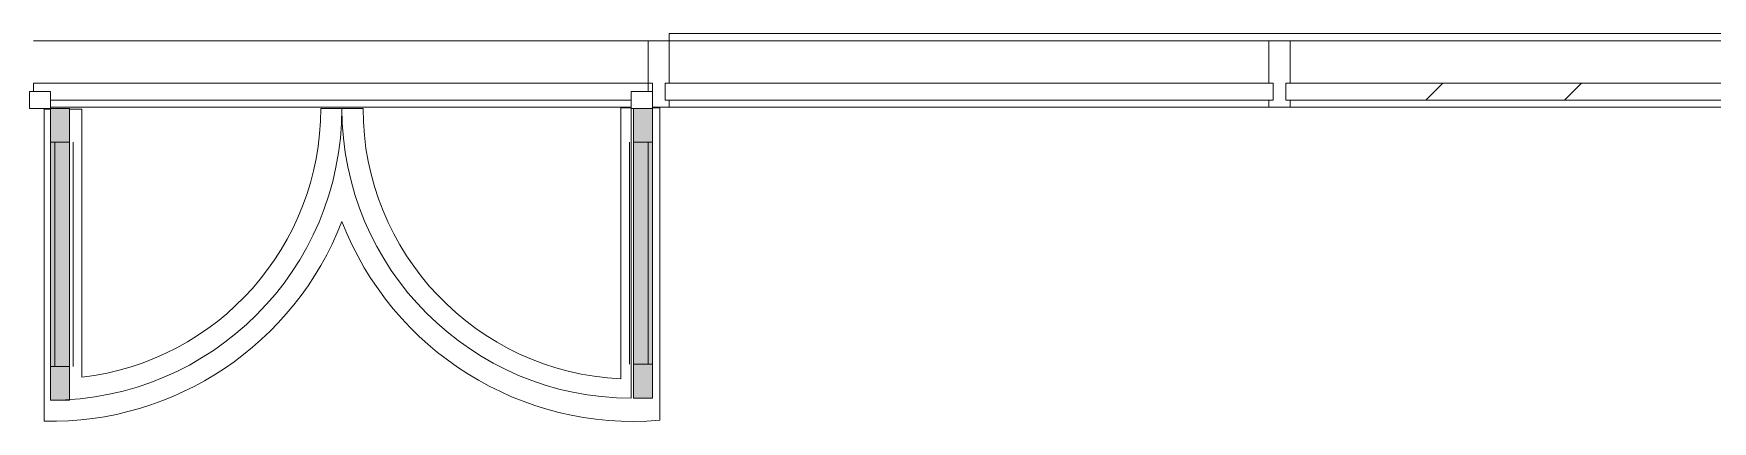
# Model space of a CAD drawing. Header units: millimetres. Extents: x -3238 to 193830, y -8553 to 29000.
# Drawn here: x 160107 to 164082, y 12640 to 13557 of the extents above; entities that cross this region are included whole.
import ezdxf

# ---------------------------------------------------------------- set-up
doc = ezdxf.new("R2010")
doc.units = ezdxf.units.MM
for name, color, linetype, lineweight, true_color in [('A-DETL-GENF-6', 7, 'Continuous', 5, 0xe2e2e2), ('A-DETL-GENF-7', 7, 'Continuous', 5, 0xaaaaaa), ('A-DOOR-2', 7, 'Continuous', 5, 0xaaaaaa), ('A-FLOR-3', 7, 'Continuous', 5, 0xaaaaaa)]:
    doc.layers.add(name, color=color, linetype=linetype, lineweight=lineweight, true_color=true_color)
doc.layers.add('A-GLAZ-CURT-3', color=7, linetype='Continuous', lineweight=5)
doc.layers.add('A-GLAZ-CWMG-4', color=7, linetype='Continuous', lineweight=5)

# ---------------------------------------------------------------- blocks, each defined once
blk = doc.blocks.new('Дверь_Витражная_остекление_ - ВВ-22-32429667-2_3_1_птичка')
at = {"layer": 'A-DETL-GENF-6'}
for points in [[(-642.5, -710), (-642.5, -20), (-687.5, -20), (-687.5, -710)], [(737.5, -705), (737.5, -20), (692.5, -20), (692.5, -705)]]:
    blk.add_hatch(color=256, dxfattribs=at).paths.add_polyline_path(points)
at = {"layer": 'A-DETL-GENF-7'}
for p, q in [((-642.5, -20), (-687.5, -20)), ((-687.5, -710), (-687.5, -20)), ((-642.5, -20), (-687.5, -20)), ((-687.5, -20), (-687.5, -710)), ((-642.5, -710), (-642.5, -20)), ((-642.5, -710), (-642.5, -20)), ((692.5, -705), (692.5, -20)), ((692.5, -20), (692.5, -705)), ((737.5, -705), (737.5, -20)), ((737.5, -705), (737.5, -20)), ((-687.5, -100), (-642.5, -100)), ((-677.5, -630), (-677.5, -100)), ((-633.5, -630), (-633.5, -100)), ((683.5, -625), (683.5, -100)), ((737.5, -100), (692.5, -100)), ((727.5, -625), (727.5, -100)), ((-687.5, -630), (-642.5, -630)), ((737.5, -625), (692.5, -625)), ((-687.5, -710), (-642.5, -710)), ((-687.5, -710), (-642.5, -710)), ((737.5, -705), (692.5, -705)), ((692.5, -705), (737.5, -705))]:
    blk.add_line(p, q, dxfattribs=at)
at = {"layer": 'A-DOOR-2'}
for p, q in [((-737.5, 20), (-687.5, 20)), ((-737.5, -20), (-737.5, 20)), ((-687.5, 20), (-687.5, -20)), ((687.5, 20), (737.5, 20)), ((687.5, -20), (687.5, 20)), ((737.5, 20), (737.5, -20)), ((-687.5, -20), (-737.5, -20)), ((-687.5, -710), (-687.5, -20)), ((687.5, -705), (687.5, -20)), ((737.5, -20), (687.5, -20))]:
    blk.add_line(p, q, dxfattribs=at)
for centre, radius, start, end in [((-687.5, -20), 690, 270, 0), ((687.5, -20), 685, 180, 270)]:
    blk.add_arc(centre, radius, start, end, dxfattribs=at)
blk = doc.blocks.new('Системная панель - Стекло - 40мм-32427251-2_3_1_птичка')
at = {"layer": 'A-GLAZ-CURT-3'}
h = blk.add_hatch(dxfattribs=at)
h.set_pattern_fill('FP_259', color=256, style=0, pattern_type=2)
h.set_pattern_definition([(45, (-105312.5, -12900), (-1414.214, 1414.214), [1000, -3000]), (45, (-106312.5, -13400), (-1414.214, 1414.214), [3000, -1000]), (45, (-104312.5, -13900), (-1414.214, 1414.214), [1000, -3000])])
h.paths.add_polyline_path([(697.5, 0), (697.5, 40), (-697.5, 40), (-697.5, 0), (340.1, 0)])
for p, q in [((697.5, 40), (-697.5, 40)), ((-697.5, 40), (-697.5, 0)), ((697.5, 0), (697.5, 40)), ((-697.5, 0), (697.5, 0))]:
    blk.add_line(p, q, dxfattribs=at)
blk = doc.blocks.new('Прямоугольный импост - Импост структурный с накладкой - 160мм Темный-32427249-2_3_1_птичка')
at = {"layer": 'A-GLAZ-CWMG-4'}
for p, q in [((105500, 13540), (104125, 13540)), ((105500, 13383), (104125, 13383))]:
    blk.add_line(p, q, dxfattribs=at)
blk = doc.blocks.new('Прямоугольный импост - Импост структурный с накладкой - 160мм Темный-32427025-2_3_1_птичка')
at = {"layer": 'A-GLAZ-CWMG-4'}
for p, q in [((102605, 13540), (101150, 13540)), ((101150, 13420), (101150, 13440)), ((102605, 13440), (101150, 13440)), ((102605, 13440), (102605, 13420)), ((102565, 13400), (101190, 13400)), ((102565, 13383), (101190, 13383))]:
    blk.add_line(p, q, dxfattribs=at)
blk = doc.blocks.new('Системная панель - Стекло - 40мм-32427252-2_3_1_птичка')
at = {"layer": 'A-GLAZ-CURT-3'}
for p, q in [((720, 40), (-720, 40)), ((-720, 40), (-720, 0)), ((720, 0), (720, 40)), ((-720, 0), (720, 0))]:
    blk.add_line(p, q, dxfattribs=at)
blk = doc.blocks.new('Прямоугольный импост - Импост структурный с накладкой - 160мм Темный-32427244-2_3_1_птичка')
at = {"layer": 'A-GLAZ-CWMG-4'}
for p, q in [((-15, 17), (25, 17)), ((25, 0), (15, 0)), ((15, 0), (15, -40)), ((25, 17), (25, 0)), ((-15, -40), (-15, -20)), ((-25, -140), (-25, -40)), ((-25, -40), (-15, -40)), ((15, -40), (25, -40)), ((25, -40), (25, -140)), ((25, -140), (-25, -140))]:
    blk.add_line(p, q, dxfattribs=at)
blk = doc.blocks.new('Прямоугольный импост - Импост структурный с накладкой - 160мм Темный-32427250-2_3_1_птичка')
at = {"layer": 'A-GLAZ-CWMG-4'}
for p, q in [((104075, 13540), (102655, 13540)), ((104075, 13383), (102655, 13383))]:
    blk.add_line(p, q, dxfattribs=at)
blk = doc.blocks.new('Прямоугольный импост - Импост структурный с накладкой - 160мм Темный-V287-2_3_1_птичка')
at = {"layer": 'A-GLAZ-CWMG-4'}
for p, q in [((-25, 0), (-25, 17)), ((-25, 17), (25, 17)), ((-15, 0), (-25, 0)), ((-15, -40), (-15, 0)), ((25, 0), (15, 0)), ((15, 0), (15, -40)), ((25, 17), (25, 0)), ((-25, -140), (-25, -40)), ((-25, -40), (-15, -40)), ((15, -40), (25, -40)), ((25, -40), (25, -140)), ((25, -140), (-25, -140))]:
    blk.add_line(p, q, dxfattribs=at)

msp = doc.modelspace()

# ---------------------------------------------------------------- linework, layer by layer
at = {"layer": 'A-FLOR-3'}
for p, q in [((161612.2, 13540), (161612.2, 13557)), ((161612.2, 13557), (164487.2, 13557)), ((160147.2, 13378.5), (160132.2, 13378.5)), ((160132.2, 13378.5), (160132.2, 12640.2)), ((160221.5, 13378.5), (160192.2, 13378.5)), ((160221.5, 12744.3), (160221.5, 13378.5)), ((160887.2, 13380), (160787.2, 13380)), ((161522.2, 13381.5), (161497.4, 13381.5)), ((161497.4, 13381.5), (161497.4, 12740.7)), ((161589.8, 13381.5), (161572.2, 13381.5)), ((161589.8, 12642.7), (161589.8, 13381.5))]:
    msp.add_line(p, q, dxfattribs=at)
for centre, radius, start, end in [((160147.2, 13380), 640, 276.674, 0), ((161527.2, 13380), 640, 180, 267.3351), ((160147.2, 13380), 740, 268.8417, 338.8172), ((161527.2, 13380), 740, 201.1828, 274.8535)]:
    msp.add_arc(centre, radius, start, end, dxfattribs=at)

# ---------------------------------------------------------------- block references
at = {"layer": 'A-DOOR-2'}
msp.add_blockref('Дверь_Витражная_остекление_ - ВВ-22-32429667-2_3_1_птичка', (160834.7, 13400), dxfattribs=at)
at = {"layer": 'A-GLAZ-CURT-3'}
for name, p in [('Системная панель - Стекло - 40мм-32427252-2_3_1_птичка', (162322.2, 13400)), ('Системная панель - Стекло - 40мм-32427251-2_3_1_птичка', (163769.7, 13400))]:
    msp.add_blockref(name, p, dxfattribs=at)
at = {"layer": 'A-GLAZ-CWMG-4'}
for name in ['Прямоугольный импост - Импост структурный с накладкой - 160мм Темный-32427025-2_3_1_птичка', 'Прямоугольный импост - Импост структурный с накладкой - 160мм Темный-32427250-2_3_1_птичка', 'Прямоугольный импост - Импост структурный с накладкой - 160мм Темный-32427249-2_3_1_птичка']:
    msp.add_blockref(name, (58957.2, 0), dxfattribs=at)
at = {"layer": 'A-GLAZ-CWMG-4', "extrusion": (0, 0, -1), "rotation": 180}
for name, p in [('Прямоугольный импост - Импост структурный с накладкой - 160мм Темный-32427244-2_3_1_птичка', (-161587.2, 13400)), ('Прямоугольный импост - Импост структурный с накладкой - 160мм Темный-V287-2_3_1_птичка', (-163057.2, 13400))]:
    msp.add_blockref(name, p, dxfattribs=at)

doc.saveas('drawing.dxf')
